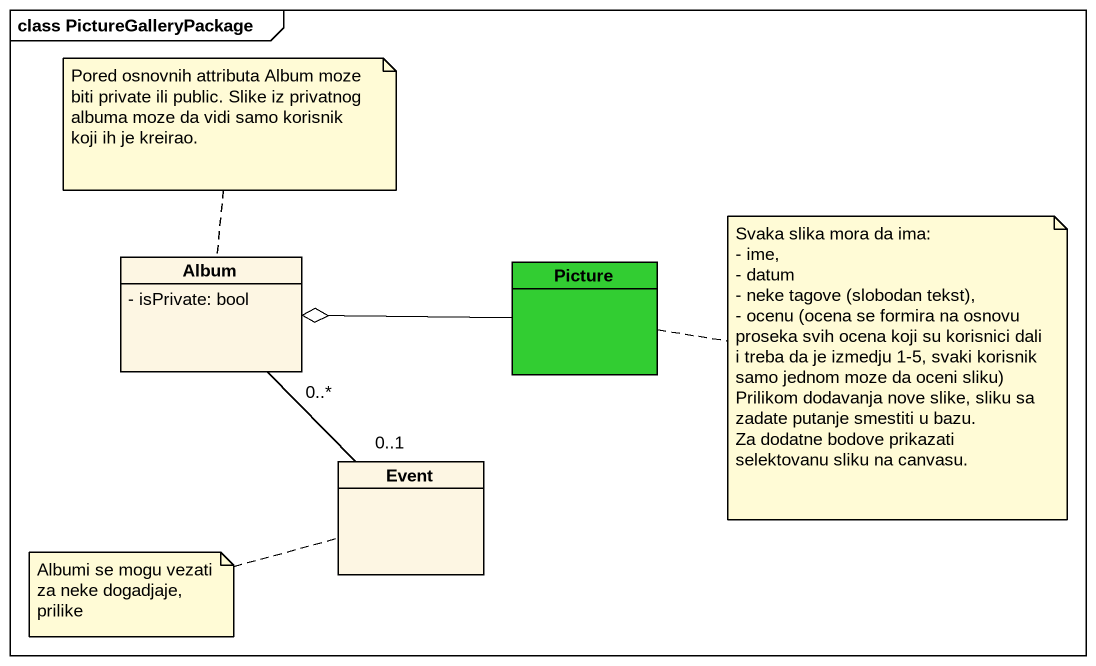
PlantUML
@startuml
mainframe class PictureGalleryPackage
hide circle
hide empty members
skinparam classAttributeIconSize 0
class Album {
  - isPrivate: bool
}
class Picture #32CD32
class Event
Album "0..*" -- "0..1" Event
Picture -left-o Album
note top of Album : Pored osnovnih attributa Album moze biti private ili public. Slike iz privatnog albuma moze da vidi samo korisnik koji ih je kreirao.
note right of Picture
  Svaka slika mora da ima:
  - ime,
  - datum
  - neke tagove (slobodan tekst),
  - ocenu (ocena se formira na osnovu proseka svih ocena koji su korisnici dali i treba da je izmedju 1-5, svaki korisnik samo jednom moze da oceni sliku)
  Prilikom dodavanja nove slike, sliku sa zadate putanje smestiti u bazu.
  Za dodatne bodove prikazati selektovanu sliku na canvasu.
end note
note left of Event : Albumi se mogu vezati za neke dogadjaje, prilike
@enduml
